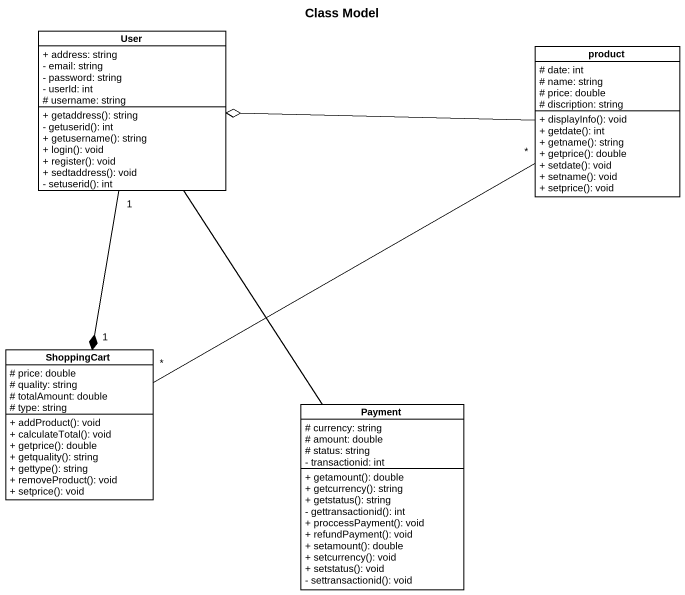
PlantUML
@startuml
title Class Model
hide circle
hide empty members
skinparam classAttributeIconSize 0
class User {
  + address: string
  - email: string
  - password: string
  - userId: int
  # username: string
  + getaddress(): string
  - getuserid(): int
  + getusername(): string
  + login(): void
  + register(): void
  + sedtaddress(): void
  - setuserid(): int
}
class product {
  # date: int
  # name: string
  # price: double
  # discription: string
  + displayInfo(): void
  + getdate(): int
  + getname(): string
  + getprice(): double
  + setdate(): void
  + setname(): void
  + setprice(): void
}
class ShoppingCart {
  # price: double
  # quality: string
  # totalAmount: double
  # type: string
  + addProduct(): void
  + calculateTotal(): void
  + getprice(): double
  + getquality(): string
  + gettype(): string
  + removeProduct(): void
  + setprice(): void
}
class Payment {
  # currency: string
  # amount: double
  # status: string
  - transactionid: int
  + getamount(): double
  + getcurrency(): string
  + getstatus(): string
  - gettransactionid(): int
  + proccessPayment(): void
  + refundPayment(): void
  + setamount(): double
  + setcurrency(): void
  + setstatus(): void
  - settransactionid(): void
}
User "1" --* "1" ShoppingCart
User -- Payment
product -left-o User
ShoppingCart "*" -right- "*" product
@enduml
